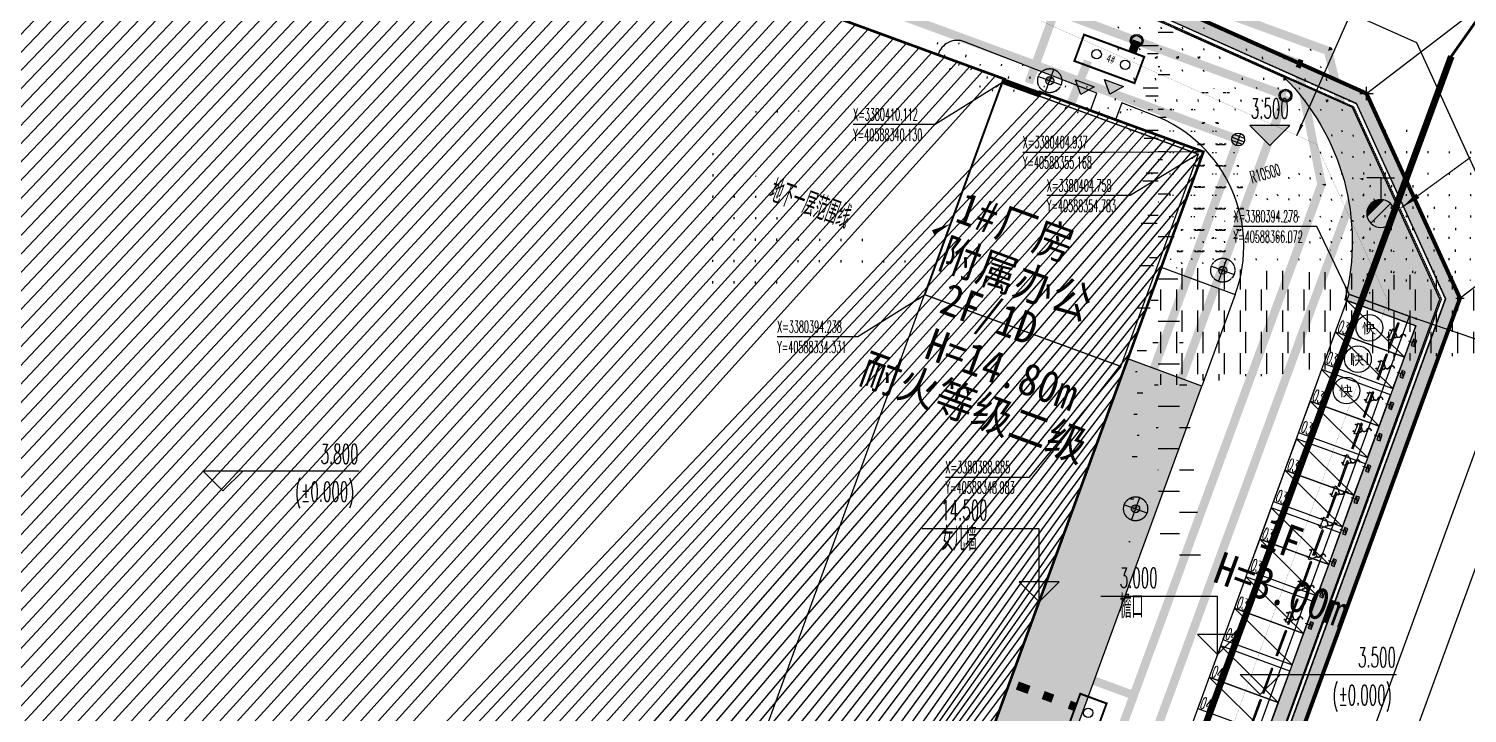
# Model space of a CAD drawing. Extents: x 40587128995 to 40589176181, y 3379422231 to 3381196839.
# Drawn here: x 40588267242 to 40588374915, y 3380362939 to 3380414141 of the extents above; entities that cross this region are included whole.
import ezdxf
from ezdxf.enums import TextEntityAlignment as Align

# ---------------------------------------------------------------- set-up
doc = ezdxf.new("R2010")
doc.units = 0
doc.header["$LTSCALE"] = 10
for name, pattern in [('CENTER', [50.800000000000004, 31.75, -6.35, 6.35, -6.35]), ('CONTINOUS', [0]), ('DASH', [0.35, 0.25, -0.1]), ('DOTE', [2.4200000000000004, 2, -0.2, 0.02, -0.2])]:
    doc.linetypes.add(name, pattern=pattern)
for name, color, linetype in [('0-HX', 1, 'Continuous'), ('A-AXIS-D', 1, 'Continuous'), ('A-AXIS-DOTE', 14, 'DOTE'), ('A-Car', 155, 'Continuous'), ('A-CURTAIN', 84, 'Continuous'), ('A-FIRE-TEXT', 61, 'Continuous'), ('A-HATCH-1', 252, 'Continuous'), ('A-LIN-V', 9, 'Continuous'), ('A-SFCE', 30, 'Continuous'), ('A-建筑提资施工单位', 211, 'Continuous'), ('AD-P-慢充', 1, 'Continuous'), ('AS-WALL', 40, 'Continuous'), ('EQUIP_消火栓', 7, 'Continuous'), ('Gps-ZF污水', 2, 'TG_W'), ('JT-路缘石线', 5, 'Continuous'), ('JT-道路红线', 7, 'Continuous'), ('PUB_TEXT', 7, 'Continuous'), ('WELL_污水', 2, 'Continuous'), ('WELL_雨水', 4, 'Continuous'), ('WIRE-照明', 1, 'Continuous'), ('建-引出', 3, 'Continuous'), ('建-文字', 7, 'Continuous'), ('建-标高', 3, 'Continuous'), ('建-箭头', 3, 'Continuous'), ('建筑物控制线', 7, 'Continuous'), ('总-坐标', 3, 'Continuous'), ('总-标高', 3, 'Continuous')]:
    doc.layers.add(name, color=color, linetype=linetype)
for name, color, linetype, lineweight in [('Gps-ZF消防', 1, 'TG_X', 60), ('Gps-ZF给水', 3, 'TG_J', 60), ('Gps-ZF雨水', 4, 'TG_Y', 60), ('弱电', 21, 'DASH', 60)]:
    doc.layers.add(name, color=color, linetype=linetype, lineweight=lineweight)
doc.styles.add('-宋体', font='', dxfattribs={"width": 0.75})
doc.styles.add('_TCH_DIM', font='SIMPLEX', dxfattribs={"width": 0.7, "bigfont": 'GBCBIG'})
doc.styles.add('A-STANDARD', font='SIMPLEX', dxfattribs={"width": 0.7, "bigfont": 'GBCBIG'})
doc.styles.add('note_txt', font='arial.ttf', dxfattribs={"width": 0.75})
doc.styles.add('TG_LINETYPE', font='SIMPLEX', dxfattribs={"width": 0.8, "height": 3, "bigfont": 'HZTXT'})
doc.styles.add('黑体', font='simhei.ttf', dxfattribs={"width": 0.9})
doc.styles.get('-宋体').set_extended_font_data('SimSun')
doc.linetypes.add('TG_J', pattern='A,2,-0.3,["J",TG_LINETYPE,S=0.1,R=0,X=-0.23,Y=-0.15],0', length=2.3)
doc.linetypes.add('TG_RD', pattern='A,2,-0.7,["RD",TG_LINETYPE,S=0.1,R=0,X=-0.6,Y=-0.15],0', length=2.7)
doc.linetypes.add('TG_W', pattern='A,2,-0.3,["W",TG_LINETYPE,S=0.1,R=0,X=-0.23,Y=-0.15],0', length=2.3)
doc.linetypes.add('TG_X', pattern='A,5,-0.3,["X",TG_LINETYPE,S=0.1,R=0,X=-0.23,Y=-0.15],0', length=5.3)
doc.linetypes.add('TG_Y', pattern='A,2,-0.3,["Y",TG_LINETYPE,S=0.1,R=0,X=-0.25,Y=-0.15],0', length=2.3)
pattern_1 = [(19.99999999999998, (440.107795715332, 194.2398300170898), (956.275963936384, 2050.740422578524), [240, -48, 64, -48, 240, -960]), (19.99999999999998, (348.5154342651367, 211.9834671020508), (956.275963936384, 2050.740422578524), [160, -120, 240, -120, 160, -800]), (19.99999999999998, (655.8504104614258, 1004.918022155762), (956.275963936384, 2050.740422578524), [200, -80, 200, -1120]), (19.99999999999998, (-205.3501281738281, 1032.003547668457), (956.275963936384, 2050.740422578524), [80, -160, 80, -1280]), (110, (-54.99931335449219, 1086.72677230835), (-2050.740422578524, 956.275963936384), [143.9999999999999, -1456]), (110, (724.3924865722656, 348.7915229797363), (-2050.740422578524, 956.275963936384), [159.9999999999999, -1440]), (110, (881.3766403198242, 1087.002857208252), (-2050.740422578524, 956.275963936384), [159.9999999999999, -1440]), (65.00000000000001, (925.3208694458008, 404.8966331481934), (-547.2322293314808, 1503.508193286057), [160, -2102.7416992]), (154.9999999999999, (534.4087371826172, 262.6162528991699), (-1503.508193286057, -547.2322293314808), [160, -2102.741699199999]), (83.43494882, (877.4794540405273, 395.9972076416016), (-547.2322292444445, 1503.508193285503), [160, -3417.7087632]), (95.96375653, (799.5678939819336, 376.1531410217285), (-547.2322291846804, 1503.508193052025), [159.9999999999999, -6436.969001599999]), (95.96375653, (956.5520477294922, 1114.364471435547), (-547.2322291846804, 1503.508193052025), [128, -6468.969001599999]), (95.96375653, (-24.92916107177734, 1097.671417236328), (-547.2322291846804, 1503.508193052025), [112, -6484.969001599998]), (124.03624347, (649.2170791625977, 321.4299125671387), (-547.2322292935037, 1503.508193012417), [160, -6436.9690016]), (124.03624347, (806.2012252807617, 1059.641246795654), (-547.2322292935037, 1503.508193012417), [128, -6468.9690016]), (124.03624347, (-85.06947326660156, 1075.782127380371), (-547.2322292935037, 1503.508193012417), [112, -6484.9690016]), (136.5650512, (576.7778244018555, 286.5507621765137), (-547.2322299226216, 1503.508193038666), [159.9999999999999, -3417.706876319999])]

# ---------------------------------------------------------------- blocks, each defined once
blk = doc.blocks.new('G$C475ACE7D')
h = blk.add_hatch(color=1)
h.dxf.hatch_style = 1
h.paths.add_polyline_path([(-1.746229827404022e-10, -749.9999999997672), (-878.0800781248836, 0), (1.164153218269348e-10, 749.9999999998836)])
at = {"color": 1}
blk.add_lwpolyline([(-1.746229827404022e-10, -749.9999999997672), (-878.0800781248836, 0), (1.164153218269348e-10, 749.9999999998836), (-1.746229827404022e-10, -749.9999999997672)], close=True, dxfattribs=at)
blk = doc.blocks.new('GGRrrrr')
at = {"layer": 'A-CURTAIN'}
h = blk.add_hatch(dxfattribs=at)
h.set_pattern_fill('草坪或沼泽', color=256, scale=400, angle=19.99999999999998)
h.set_pattern_definition(pattern_1)
h.paths.add_polyline_path([(1393117.320922852, 618300.9193000793), (1393292.936767578, 540880.4741477966), (1330517.002159119, 532866.5696678162), (1241737.975387573, 527102.5202484131), (1161598.890319824, 521245.7613601685), (1240382.850791931, 783371.5528144836), (1244595.073738098, 797109.7279624939), (1261185.678756714, 852563.1131820679), (1335771.367614746, 847453.3053207397), (1355485.375518799, 842594.5098495483), (1380777.422203064, 840861.7712898254), (1392639.610717773, 828900.035358429), (1392845.235137939, 738250.2696037292), (1391845.237701416, 738248.0012702942), (1391806.246421814, 755447.9559936523), (1391306.45426178, 755446.8222770691), (1391785.831069946, 764447.9511528015), (1391640.544288635, 828487.3259391785), (1380332.88168335, 839889.8824043274), (1355330.389472961, 841602.7838134766), (1335616.381584167, 846461.5792884827), (1261914.650527954, 851510.8278846741), (1245552.140869141, 796819.8416023254), (1241339.732727051, 783081.0626220703), (1162974.660324097, 522348.9729347229), (1241669.135520935, 528100.1562232971), (1330421.199440002, 533862.4550628662), (1392290.937599182, 541760.6755371094), (1392117.323532104, 618298.6509666443)])
h.paths.add_polyline_path([(1393076.15146637, 636450.5321846008), (1392076.154045105, 636448.2638511658), (1392062.989784241, 641998.404788971), (1391563.607894897, 641997.2195243835), (1392041.628883362, 650998.2749595642), (1391886.520614624, 720048.3890342712), (1392886.518035889, 720050.6573638916)])
h = blk.add_hatch(dxfattribs=at)
h.set_pattern_fill('草坪或沼泽', color=256, scale=400, angle=19.99999999999998)
h.set_pattern_definition([(19.99999999999998, (440.107795715332, 194.2398300170898), (956.2759639363836, 2050.740422578524), [240, -48, 64, -48, 240, -960]), (19.99999999999998, (348.5154342651367, 211.9834671020508), (956.2759639363836, 2050.740422578524), [160, -120, 240, -120, 160, -800]), (19.99999999999998, (655.8504104614258, 1004.918022155762), (956.2759639363836, 2050.740422578524), [200, -80, 200, -1120]), (19.99999999999998, (-205.3501281738281, 1032.003547668457), (956.2759639363836, 2050.740422578524), [80, -160, 80, -1280]), (110, (-54.99931335449219, 1086.72677230835), (-2050.740422578524, 956.2759639363836), [143.9999999999999, -1456]), (110, (724.3924865722656, 348.7915229797363), (-2050.740422578524, 956.2759639363836), [159.9999999999999, -1440]), (110, (881.3766403198242, 1087.002857208252), (-2050.740422578524, 956.2759639363836), [159.9999999999999, -1440]), (65.00000000000001, (925.3208694458008, 404.8966331481934), (-547.2322293314807, 1503.508193286057), [160, -2102.7416992]), (154.9999999999999, (534.4087371826172, 262.6162528991699), (-1503.508193286057, -547.2322293314807), [160, -2102.741699199999]), (83.43494882, (877.4794540405273, 395.9972076416016), (-547.2322292444445, 1503.508193285503), [160, -3417.7087632]), (95.96375653, (799.5678939819336, 376.1531410217285), (-547.2322291846804, 1503.508193052025), [159.9999999999999, -6436.969001599999]), (95.96375653, (956.5520477294922, 1114.364471435547), (-547.2322291846804, 1503.508193052025), [128, -6468.969001599999]), (95.96375653, (-24.92916107177734, 1097.671417236328), (-547.2322291846804, 1503.508193052025), [112, -6484.969001599998]), (124.03624347, (649.2170791625977, 321.4299125671387), (-547.2322292935037, 1503.508193012417), [160, -6436.9690016]), (124.03624347, (806.2012252807617, 1059.641246795654), (-547.2322292935037, 1503.508193012417), [128, -6468.9690016]), (124.03624347, (-85.06947326660156, 1075.782127380371), (-547.2322292935037, 1503.508193012417), [112, -6484.9690016]), (136.5650512, (576.7778244018555, 286.5507621765137), (-547.232229922622, 1503.508193038667), [159.9999999999999, -3417.706876319999])])
edge = h.paths.add_edge_path()
edge.add_line((1391002.783584595, 755446.1334381104), (1391033.862896324, 755969.2298610318))
edge.add_line((1391033.86289978, 755969.2298622131), (1391484.60933056, 764440.2374043328))
edge.add_line((1391484.609329224, 764440.2374038696), (1391240.917746339, 828322.242167785))
edge.add_line((1391240.917747498, 828322.2421684265), (1380155.065434195, 839501.1268444082))
edge.add_line((1380155.065429688, 839501.1268424988), (1355268.395031075, 841206.093397873))
edge.add_line((1355268.39503479, 841206.0933990479), (1335554.387081419, 846064.8888675765))
edge.add_line((1335554.387077332, 846064.8888664246), (1262206.239214119, 851089.9137592164))
edge.add_line((1262206.239219666, 851089.9137611389), (1173161.430034699, 554852.1791891612))
edge.add_line((1173161.430030823, 554852.1791877747), (1173522.489795612, 554879.6278408373))
edge.add_line((1173522.4897995, 554879.6278419495), (1259298.694751966, 840247.1814245735))
edge.add_line((1259298.694747925, 840247.1814231873), (1260664.251583645, 840250.287743258))
edge.add_line((1260664.251579285, 840250.2877464294), (1260650.720505403, 845748.0085758491))
edge.add_line((1260650.72051239, 845748.0085716248), (1335651.042472096, 845918.1516353745))
edge.add_line((1335651.042472839, 845918.151638031), (1335663.543034486, 840420.7167655955))
edge.add_line((1335663.543029785, 840420.7167663574), (1342663.498677632, 840436.620142065))
edge.add_line((1342663.498680115, 840436.6201400757), (1342656.698541388, 843434.4194341273))
edge.add_line((1342656.698539734, 843434.4194335938), (1345656.684828249, 843441.2245361431))
edge.add_line((1345656.684829712, 843441.2245368958), (1345663.514863657, 840443.5152480957))
edge.add_line((1345663.514862061, 840443.515247345), (1365660.002805453, 840488.87754378))
edge.add_line((1365660.002807617, 840488.8775444031), (1374552.106933233, 839873.2337869616))
edge.add_arc((1367357.655082703, 824128.4532546997), 17310.63983173795, 5.5802626876526915, 65.44234737564938, ccw=False)
edge.add_line((1384586.259040833, 825811.7408561707), (1385552.940604924, 825812.0992239242))
edge.add_line((1385552.940605164, 825812.0992240906), (1390246.63666195, 825822.7249858105))
edge.add_line((1390246.636665344, 825822.72498703), (1390404.911168448, 755445.2751032704))
edge.add_line((1390404.911170959, 755445.2751045227), (1391002.783589707, 755446.1334401162))
h = blk.add_hatch(dxfattribs=at)
h.set_pattern_fill('草坪或沼泽', color=256, scale=400, angle=19.99999999999998)
h.set_pattern_definition(pattern_1)
edge = h.paths.add_edge_path()
edge.add_line((1361831.757774353, 832530.1611289978), (1361828.607009888, 833919.1583023071))
edge.add_line((1361828.607040405, 833919.1582984924), (1351207.979728699, 834106.2698020935))
edge.add_arc((1351181.557189941, 832606.5025405884), 1499.999997267485, 88.99068202432258, 183.971656302854)
edge.add_line((1349685.159500122, 832502.6080665588), (1361831.757743835, 832530.1611213684))
h = blk.add_hatch(dxfattribs=at)
h.set_pattern_fill('草坪或沼泽', color=256, scale=400, angle=19.99999999999998)
h.set_pattern_definition(pattern_1)
edge = h.paths.add_edge_path()
edge.add_line((1370852.603523254, 823350.6001091003), (1376752.150489807, 823363.9824905396))
edge.add_arc((1366252.178779602, 823339.5955467224), 10499.99999670127, 0.1330733002680239, 88.9906820117028)
edge.add_line((1366437.136444092, 833837.9664039612), (1363828.692123413, 833883.9213142395))
edge.add_line((1363828.692054749, 833883.9213218689), (1363831.752601624, 832534.6978721619))
edge.add_line((1363831.752662659, 832534.6978645325), (1370831.734527588, 832550.5764541626))
edge.add_line((1370831.734535217, 832550.5764541626), (1370852.603538513, 823350.600101471))
h = blk.add_hatch(dxfattribs=at)
h.set_pattern_fill('草坪或沼泽', color=256, scale=400, angle=19.99999999999998)
h.set_pattern_definition(pattern_1)
h.paths.add_polyline_path([(1370944.47252655, 782850.7042922974), (1376844.01802063, 782864.0866737366), (1376768.709342957, 816064.0012626648), (1370869.162620544, 816050.6188774109)])
at = {"layer": 'A-HATCH-1'}
h = blk.add_hatch(dxfattribs=at)
h.set_pattern_fill('EARTH', color=256, scale=500, angle=20.20025663599732)
h.set_pattern_definition([(20.20025663599732, (-36923192569.82599, -17186863777.28931), (941.6876541343177, 2038.022782515202), [1587.5, -1587.5]), (20.20025663599732, (-36923192775.38886, -17186863218.59359), (941.6876541343177, 2038.022782515202), [1587.5, -1587.5]), (20.20025663599732, (-36923192980.95171, -17186862659.89788), (941.6876541343177, 2038.022782515202), [1587.5, -1587.5]), (110.2002566359973, (-36923192863.24071, -17186862405.14504), (-2038.022782515202, 941.6876541343177), [1587.5, -1587.5]), (110.2002566359973, (-36923192304.545, -17186862199.58221), (-2038.022782515202, 941.6876541343177), [1587.5, -1587.5]), (110.2002566359973, (-36923191745.8493, -17186861994.01936), (-2038.022782515202, 941.6876541343177), [1587.5, -1587.5])])
h.paths.add_polyline_path([(1370869.163841248, 816050.6188735962), (1370852.603500366, 823350.6000976562), (1376752.151802063, 823363.4130477905), (1376768.709320068, 816064.0012550354)])
at = {"layer": 'A-CURTAIN'}
blk.add_lwpolyline([(1161598.890319824, 521245.7613601685), (1240382.850791931, 783371.5528144836), (1244595.073738098, 797109.7279624939), (1261185.678756714, 852563.1131820679), (1335771.367614746, 847453.3053207397), (1355485.375518799, 842594.5098495483), (1380777.422203064, 840861.7712898254), (1392639.610717773, 828900.035358429), (1392845.235137939, 738250.2696037292), (1391845.237701416, 738248.0012702942), (1391806.246421814, 755447.9559936523), (1391306.45426178, 755446.8222770691), (1391785.831069946, 764447.9511528015), (1391640.544288635, 828487.3259391785), (1380332.88168335, 839889.8824043274), (1355330.389472961, 841602.7838134766), (1335616.381584167, 846461.5792884827), (1261914.650527954, 851510.8278846741), (1245552.140869141, 796819.8416023254), (1241339.732727051, 783081.0626220703), (1162974.660324097, 522348.9729347229)], dxfattribs=at)
blk.add_lwpolyline([(1365660.002807617, 840488.8775444031), (1374552.106933594, 839873.2337875366, -0.2673043221881901), (1384586.259040833, 825811.7408561707), (1385552.940605164, 825812.0992240906), (1390246.636665344, 825822.72498703), (1390404.911170959, 755445.2751045227), (1391002.783584595, 755446.1334381104), (1391033.86289978, 755969.2298622131), (1391484.609329224, 764440.2374038696), (1391240.917747498, 828322.2421684265), (1380155.065429688, 839501.1268424988), (1355268.39503479, 841206.0933990479)], format="xyb", dxfattribs=at)
for points in [[(1361831.757774353, 832530.1611289978), (1361828.607040405, 833919.1582984924), (1351207.979728699, 834106.2698020935, 0.4399114465953061), (1349685.159500122, 832502.6080665588)], [(1370852.603523254, 823350.6001091003), (1376752.150489807, 823363.9824867249, 0.4083856985669109), (1366437.136444092, 833837.9664039612), (1363828.692054749, 833883.9213218689), (1363831.752662659, 832534.6978645325), (1370831.734535217, 832550.5764541626)]]:
    blk.add_lwpolyline(points, format="xyb", close=True, dxfattribs=at)
blk.add_lwpolyline([(1370944.47252655, 782850.7042922974), (1376844.01802063, 782864.0866737366), (1376768.709342957, 816064.0012626648), (1370869.162620544, 816050.6188774109)], close=True, dxfattribs=at)
at = {"layer": 'A-HATCH-1'}
blk.add_lwpolyline([(1370869.163841248, 816050.6188735962), (1370852.603500366, 823350.6000976562), (1376752.151802063, 823363.4130477905), (1376768.709320068, 816064.0012550354)], close=True, dxfattribs=at)
blk = doc.blocks.new('建筑-停车位-2400x5300')
blk.add_lwpolyline([(-49.99999999813735, 199.9999999757856), (-50.00000090897083, -5299.999999886379), (2449.999999089167, -5299.999999826774), (2449.999999998137, 200.0000000335276)], close=True)
for points in [[(2449.999999998137, 200.0000000335276), (-50.00000090897083, -5299.999999886379)], [(199.9999990900978, -3953.625492763415), (2199.999999090098, -3953.625492763415)], [(199.9999990900978, -4053.625492763415), (199.9999990900978, -3953.625492763415)], [(199.9999990900978, -4053.625492763415), (2199.999999090098, -4053.625492763415)], [(2199.999999090098, -4053.625492763415), (2199.999999090098, -3953.625492763415)]]:
    blk.add_lwpolyline(points)
blk = doc.blocks.new('G$C29A62568')
at = {"layer": 'A-Car', "rotation": 69.79974337414957}
for p in [(40588364888.08628, 3380391400.523922, -3538.320014200602), (40588364024.83023, 3380389054.295223, -3538.320014200595), (40588362988.91579, 3380386238.823462, -3538.3199110172), (40588362125.67509, 3380383892.608548, -3538.319911017199), (40588361089.76972, 3380381077.133458, -3538.319807833801), (40588360226.51377, 3380378730.904765, -3538.319807833801), (40588359190.60838, 3380375915.429668, -3538.319704650399), (40588358327.35229, 3380373569.200977, -3538.319704650401), (40588357291.44699, 3380370753.725884, -3538.319601467003), (40588356428.19093, 3380368407.497196, -3538.319601467004), (40588355392.28556, 3380365592.022102, -3538.319498283605), (40588354529.02953, 3380363245.793411, -3538.319498283606)]:
    blk.add_blockref('建筑-停车位-2400x5300', p, dxfattribs=at)
blk = doc.blocks.new('gfctuc')
blk.add_lwpolyline([(2035210, 4060000), (2035210, 4059500), (2035460, 4059500), (2035460, 4060000)], close=True)
blk.add_lwpolyline([(2035210, 4060000), (2035460, 4059500)])
at = {"layer": 'A-FIRE-TEXT', "style": 'note_txt', "width": 0.75}
blk.add_text('充电桩', height=139.1772151898734, rotation=270, dxfattribs=at).set_placement((2035259.942341931, 4059972.67247209))
blk = doc.blocks.new('AD-P-B01-B04$0$AD-PMDT-B1F$0$sdftr')
at = {"color": 0}
for p, q in [((-63179.66820573807, -35533.68236541748), (-63179.66820430756, -35513.68236541748)), ((-63029.66820287704, -35498.68238067627), (-63164.66820287704, -35498.68236541748)), ((-62879.66819572449, -35398.68238830566), (-63029.66819524765, -35398.68238067627)), ((-63029.66819524765, -35398.68238067627), (-63029.66822576523, -35798.68238067627)), ((-62879.66819953918, -35450.44548034668), (-62879.66819572449, -35398.68238830566)), ((-63179.66820573807, -36063.68238830566), (-63179.66820430756, -36083.68238830566)), ((-63029.66820669174, -35548.68238067627), (-63164.66820669174, -35548.68236541748)), ((-63029.66820669174, -36048.68238067627), (-63164.66820669174, -36048.68238830566)), ((-63029.66820287704, -36098.68238067627), (-63164.66820287704, -36098.68238830566)), ((-63029.66819524765, -36198.68238067627), (-63029.66822576523, -35798.68238067627)), ((-62879.66819572449, -36198.68236541748), (-63029.66819524765, -36198.68238067627)), ((-62879.66819953918, -36146.91927337646), (-62879.66819572449, -36198.68236541748)), ((-62631.43132638931, -35698.68235015869), (-62554.6682343483, -35698.6823425293)), ((-62554.66821861267, -35898.6823425293), (-62631.43131160736, -35898.68235015869)), ((-62554.6682343483, -35698.6823425293), (-62554.66821861267, -35898.6823425293)), ((-61903.29194688797, -36025.89001464844), (-61922.4681019783, -36020.20890045166)), ((-61279.66822099686, -35798.68238067627), (-61567.85486793518, -35798.68238067627))]:
    blk.add_line(p, q, dxfattribs=at)
for centre, radius, start, end in [((-63164.66820573807, -35513.68236541748), 14.99999983901487, 89.9994481207151, 179.9994487804537), ((-62979.6682267189, -35798.68238067627), 362.3105625749882, 16.02198612476414, 73.97801164851737), ((-63164.66820573807, -35533.68236541748), 14.99999983901487, 179.999448780454, 270.0005518792849), ((-63164.66820573807, -36063.68238830566), 14.99999983901487, 89.9994481207151, 179.9994487804623), ((-63164.66820573807, -36083.68238830566), 14.99999983901487, 179.9994487804626, 270.0005518792849), ((-62979.6682267189, -35798.68237304688), 362.3105625749882, 286.0219884239605, 343.9780126323384), ((-62446.55021762848, -35969.03827667236), 211.7687965552811, 4.050402696118208, 120.7003111546453), ((-62446.55021762848, -35969.03827667236), 191.7687965552811, 4.615471466981901, 124.3185581620063), ((-62076.24815130234, -35974.6501159668), 180.3867392073174, 173.3008811960428, 343.4975827951577), ((-62076.24815130234, -35974.6501159668), 160.3867392073174, 172.6314133079396, 343.4975850111159)]:
    blk.add_arc(centre, radius, start, end, dxfattribs=at)
at = {"xscale": -1, "rotation": 179.884104689103}
blk.add_blockref('gfctuc', (-2088273.631606102, 4028059.740234375), dxfattribs=at)
blk = doc.blocks.new('G$CBCF8E9EB')
blk.add_circle((0, 0), 1.000000000144161)
at = {"layer": 'PUB_TEXT', "style": '黑体'}
blk.add_text('快', height=0.7499999999999999, rotation=91.13371696691001, dxfattribs=at).set_placement((0.03260009200312197, -0.04583548964001238), align=Align.MIDDLE)
blk = doc.blocks.new('55555555555555555555555555555')
at = {"layer": '建-文字', "style": 'A-STANDARD', "width": 0.4941176470588236}
for s, p in [('031', (40588365148.2493, 3380391514.578084)), ('032', (40588364290.35524, 3380389166.383505)), ('033', (40588363260.79687, 3380386348.600646)), ('034', (40588362402.85613, 3380384000.423148)), ('035', (40588361373.32904, 3380381182.609478)), ('036', (40588360515.38831, 3380378834.431922)), ('037', (40588359485.8613, 3380376016.618205)), ('038', (40588358627.9205, 3380373668.440727)), ('039', (40588357598.39341, 3380370850.627021)), ('040', (40588356740.45265, 3380368502.449514)), ('041', (40588355710.92558, 3380365684.635822)), ('042', (40588354852.98481, 3380363336.458309))]:
    blk.add_text(s, height=892.5, rotation=339.9297114345931, dxfattribs=at).set_placement(p)
blk = doc.blocks.new('G$C8544DC05')
at = {"layer": 'A-AXIS-DOTE'}
for points in [[(-5.21540641784668e-08, -1.949999995529652), (-7.450580596923828e-09, -1.049999989569187)], [(-0.4500000402331352, -1.499999985098839), (0.4499999657273293, -1.49999999627471)]]:
    blk.add_lwpolyline(points, dxfattribs=at)
at = {"layer": 'A-LIN-V', "linetype": 'DASH', "ltscale": 0.001}
blk.add_circle((-3.725290298461914e-08, -1.49999999627471), 0.4500000024073871, dxfattribs=at)
at = {"layer": 'A-LIN-V'}
blk.add_circle((-3.725290298461914e-08, -1.49999999627471), 0.1500000024073871, dxfattribs=at)
at = {"layer": '建-文字', "style": 'A-STANDARD', "width": 0.7}
blk.add_text('路灯', height=0.1762962962962963, dxfattribs=at).set_placement((-0.120827428996563, -1.579730201512575))
blk = doc.blocks.new('00总图-C')
at = {"layer": 'A-AXIS-DOTE'}
blk.add_hatch(color=256, dxfattribs=at).paths.add_polyline_path([(40588370007.00671, 3380400769.321828), (40588371336.55606, 3380401492.024196), (40588371100.7546, 3380401815.130481)], flags=17)
at = {"layer": 'A-HATCH-1'}
h = blk.add_hatch(dxfattribs=at)
h.set_pattern_fill('ANSI31', color=256, scale=600)
h.set_pattern_definition([(45, (0, 0), (-673.5192090801866, 673.5192090801866), [])])
h.paths.add_polyline_path([(40588309017.24251, 3380324808.789411), (40588308914.29071, 3380324527.007708), (40588204983.80682, 3380362499.063575), (40588211560.117, 3380380498.591922), (40588258364.53622, 3380440305.243856), (40588340280.27267, 3380410376.499106), (40588340177.32092, 3380410094.717414), (40588342807.28352, 3380409133.833927), (40588342910.23534, 3380409415.615627), (40588355167.73914, 3380404937.212323), (40588323801.75727, 3380319087.720896), (40588311578.57062, 3380323660.051459), (40588311647.2051, 3380323847.90593)])
at = {"layer": 'A-LIN-V'}
h = blk.add_hatch(dxfattribs=at)
h.set_pattern_fill('ANSI31', color=256, scale=300)
h.set_pattern_definition([(45, (0, 0), (-336.7596045400933, 336.7596045400933), [])])
h.paths.add_polyline_path([(40588347190.95534, 3380409330.416287), (40588346714.28822, 3380408025.766325), (40588348592.83292, 3380407339.420976), (40588349055.85069, 3380408606.712503), (40588347190.95534, 3380409330.416289)], is_closed=False)
at = {"layer": '建-引出'}
blk.add_hatch(color=256, dxfattribs=at).paths.add_polyline_path([(40588362171.63007, 3380406152.806691), (40588362643.8503, 3380406928.311761), (40588362424.16444, 3380407024.945705)], flags=17)
at = {"layer": '建-标高'}
blk.add_hatch(color=256, dxfattribs=at).paths.add_polyline_path([(40588360137.07174, 3380405406.955158), (40588361637.07174, 3380406906.955158), (40588358637.07174, 3380406906.955158)], flags=17)
at = {"layer": '总-坐标'}
for points in [[(40588340130.35717, 3380410111.87607), (40588339578.93399, 3380409862.211284), (40588339663.61203, 3380409726.455513)], [(40588355167.73915, 3380404937.212338), (40588354567.30912, 3380405013.918367), (40588354568.18719, 3380404853.920777)], [(40588354783.00562, 3380404758.382415), (40588354228.7579, 3380404515.05239), (40588354311.87486, 3380404378.335266)], [(40588334330.73906, 3380394238.173613), (40588333779.31588, 3380393988.508826), (40588333863.99392, 3380393852.753056)], [(40588366071.7697, 3380394277.914183), (40588365886.88137, 3380394854.296293), (40588365742.32321, 3380394785.71832)], [(40588370580.04798, 3380392630.769003), (40588371122.4316, 3380392362.031132), (40588371173.89537, 3380392513.528592)], [(40588348983.38748, 3380388884.679965), (40588348538.87318, 3380388473.818587), (40588348662.05133, 3380388371.705199)]]:
    blk.add_hatch(color=256, dxfattribs=at).paths.add_polyline_path(points, flags=17)
at = {"color": 1, "linetype": 'DASH', "ltscale": 3, "const_width": 300}
blk.add_lwpolyline([(40588374373.70446, 3380393980.898591), (40588367371.55781, 3380409302.927993), (40588344233.50639, 3380419662.492842), (40588327409.83178, 3380431029.725266), (40588259176.22743, 3380461579.853973), (40588224457.8989, 3380415266.100388), (40588215760.93867, 3380403827.430825), (40588051310.19777, 3380185028.900704), (40588128542.3989, 3380162853.200386), (40588213851.09889, 3380137607.100389), (40588275532.99889, 3380123451.400389)], close=True, dxfattribs=at)
at = {"layer": '0-HX', "linetype": 'CENTER', "ltscale": 0.2}
for p, q in [((40588374373.70558, 3380393980.898199), (40588367371.55893, 3380409302.927603)), ((40588275533, 3380123451.4), (40588374373.70558, 3380393980.898193))]:
    blk.add_line(p, q, dxfattribs=at)
blk.add_lwpolyline([(40588374373.70446, 3380393980.898591), (40588367371.55781, 3380409302.927993), (40588344233.50639, 3380419662.492842), (40588327409.83178, 3380431029.725266), (40588259176.22743, 3380461579.853973), (40588224457.8989, 3380415266.100388), (40588215760.93867, 3380403827.430825), (40588051310.19777, 3380185028.900704), (40588128542.3989, 3380162853.200386), (40588213851.09889, 3380137607.100389), (40588275532.99889, 3380123451.400389)], close=True, dxfattribs=at)
at = {"layer": 'A-AXIS-D'}
blk.add_lwpolyline([(40588361516.56295, 3380402964.636997, 0, 0, 0), (40588357938.8974, 3380401929.082717, 198, 0, 0), (40588357362.55515, 3380401762.260616, 0, 0, 0)], format="xyseb", dxfattribs=at)
at = {"layer": 'A-AXIS-DOTE'}
blk.add_line((40588370007.00671, 3380400769.321828), (40588375156.66564, 3380404527.518884), dxfattribs=at)
at = {"layer": 'A-SFCE', "linetype": 'DASH'}
for points in [[(40588297421.67845, 3380186275.2518), (40588274896.56686, 3380124623.454611), (40588214105.07052, 3380138574.811246), (40588128822.27942, 3380163813.243817), (40588052982.28779, 3380185589.19868), (40588216558.6606, 3380403224.398946), (40588225255.99951, 3380414663.566556), (40588259497.00459, 3380460340.577489), (40588326921.93321, 3380430152.515933), (40588343745.60792, 3380418785.283481), (40588361534.81735, 3380410820.547568), (40588366618.76474, 3380408544.319479), (40588373293.57961, 3380393938.554342), (40588351315.52277, 3380333784.059697), (40588347755.68797, 3380325498.369755)], [(40588297139.89675, 3380186378.203611), (40588274705.63725, 3380124975.070877), (40588214181.26199, 3380138865.124507), (40588128906.24356, 3380164101.256846), (40588053483.91479, 3380185757.288075), (40588216797.97619, 3380403043.488082), (40588225495.42977, 3380414482.806521), (40588259593.23772, 3380459968.794543), (40588326775.56367, 3380429889.353124), (40588343599.23837, 3380418522.120672), (40588361412.22539, 3380410546.738856), (40588366392.92683, 3380408316.736924), (40588372969.54214, 3380393925.851067), (40588351036.59865, 3380333894.832758), (40588347480.05086, 3380325616.793515)]]:
    blk.add_lwpolyline(points, dxfattribs=at)
at = {"layer": 'AS-WALL', "color": 20, "true_color": 0xf72408}
for points, const_width in [([(40588309017.24251, 3380324808.789411), (40588308914.29071, 3380324527.007708), (40588204983.80682, 3380362499.063575), (40588211560.117, 3380380498.591922), (40588258364.53622, 3380440305.243856), (40588340280.27267, 3380410376.499106), (40588340177.32092, 3380410094.717414), (40588342807.28352, 3380409133.833927), (40588342910.23534, 3380409415.615627), (40588355167.73914, 3380404937.212323), (40588323801.75727, 3380319087.720896), (40588311578.57062, 3380323660.051459), (40588311647.2051, 3380323847.90593)], 200.0000000000001), ([(40588342837.82843, 3380330687.631072), (40588347346.28707, 3380329040.930484), (40588370580.04798, 3380392630.769003), (40588366071.53856, 3380394277.998633)], 100)]:
    blk.add_lwpolyline(points, close=True, dxfattribs=dict(at, const_width=const_width))
at = {"layer": 'AS-WALL'}
blk.add_lwpolyline([(40588340186.34547, 3380410410.816366), (40588309194.42171, 3380325585.131804)], dxfattribs=at)
at = {"layer": 'AS-WALL', "color": 20, "linetype": 'DASH', "ltscale": 5, "true_color": 0xf72408, "const_width": 100}
blk.add_lwpolyline([(40588340130.35719, 3380410111.876067), (40588354783.00562, 3380404758.382419), (40588348983.3875, 3380388884.679962), (40588334330.73907, 3380394238.173609)], close=True, dxfattribs=at)
at = {"layer": 'JT-路缘石线', "ltscale": 10}
blk.add_line((40588383476.79335, 3380395583.062088), (40588353525.09521, 3380313604.501588), dxfattribs=at)
at = {"layer": 'JT-道路红线'}
blk.add_lwpolyline([(40588279663.92742, 3380120186.559477), (40588379774.60181, 3380394192.024467), (40588371135.52426, 3380413095.970189), (40588346673, 3380424048.539261), (40588329849.32545, 3380435415.771638), (40588230874.09999, 3380479729.8), (40588213435.8, 3380475126.9)], dxfattribs=at)
at = {"layer": '建-引出'}
blk.add_line((40588362171.63007, 3380406152.806691), (40588367072.99922, 3380417295.491004), dxfattribs=at)
at = {"layer": '建-标高'}
for p, q in [((40588360137.07174, 3380405406.955158), (40588358637.07174, 3380406906.955158)), ((40588361637.07174, 3380406906.955158), (40588358637.07174, 3380406906.955158)), ((40588360137.07174, 3380405406.955158), (40588361637.07174, 3380406906.955158)), ((40588342867.34693, 3380376724.711568), (40588334125.1427, 3380376724.711568)), ((40588342867.34693, 3380371270.725507), (40588342867.34693, 3380376724.711568)), ((40588342867.34693, 3380371270.725507), (40588341367.34693, 3380372770.725507)), ((40588344367.34693, 3380372770.725507), (40588341367.34693, 3380372770.725507)), ((40588342867.34693, 3380371270.725507), (40588344367.34693, 3380372770.725507)), ((40588356222.25495, 3380371677.081203), (40588347480.05072, 3380371677.081203)), ((40588356222.25495, 3380367320.55537), (40588356222.25495, 3380371677.081203)), ((40588356222.25495, 3380367320.55537), (40588354722.25495, 3380368820.55537)), ((40588357722.25495, 3380368820.55537), (40588354722.25495, 3380368820.55537)), ((40588356222.25495, 3380367320.55537), (40588357722.25495, 3380368820.55537))]:
    blk.add_line(p, q, dxfattribs=at)
at = {"layer": '建-箭头'}
blk.add_lwpolyline([(40588322331.93138, 3380400810.972825, 0, 0, 0), (40588331765.53009, 3380397299.519311, 0, 0, 0), (40588336277.02287, 3380399565.201921, 0, 400.0000000000001, 0), (40588334936.56507, 3380398892.020763, 0, 0, 0)], format="xyseb", dxfattribs=at)
at = {"layer": '建筑物控制线', "color": 6, "linetype": 'CENTER', "ltscale": 0.2, "const_width": 10}
blk.add_lwpolyline([(40588368973.08014, 3380393769.17734), (40588363607.59248, 3380405509.885407), (40588341794.0139, 3380415276.44603), (40588324970.33929, 3380426643.678454), (40588260780.11314, 3380455383.471544), (40588228448.40328, 3380412253.433139), (40588219749.53176, 3380400812.249756), (40588059670.64772, 3380187830.390625), (40588129941.80135, 3380167653.417532), (40588215120.95673, 3380142445.654731), (40588272350.83876, 3380129311.671485)], close=True, dxfattribs=at)
at = {"layer": '总-坐标', "color": 6}
for p, q in [((40588367371.55894, 3380409302.925522), (40588377480, 3380417040)), ((40588366871.55894, 3380409302.925522), (40588367871.55894, 3380409302.925522)), ((40588367371.55894, 3380408802.925522), (40588367371.55894, 3380409802.925522)), ((40588374373.70351, 3380393980.898591), (40588384482.14458, 3380401717.973068)), ((40588374373.70351, 3380393680.898591), (40588374373.70351, 3380394280.898591)), ((40588374073.70351, 3380393980.898591), (40588374673.70351, 3380393980.898591))]:
    blk.add_line(p, q, dxfattribs=at)
at = {"layer": '总-坐标'}
for p, q in [((40588340130.35717, 3380410111.87607), (40588335092.32454, 3380406969.389102)), ((40588335092.32454, 3380406969.389102), (40588328947.72454, 3380406969.389102)), ((40588347794.58047, 3380404896.748254), (40588341649.98047, 3380404896.748254)), ((40588355167.73915, 3380404937.212338), (40588347794.58047, 3380404896.748254)), ((40588354783.00562, 3380404758.382415), (40588349688.84846, 3380401661.39788)), ((40588349688.84846, 3380401661.39788), (40588343451.84846, 3380401661.39788)), ((40588363665.83717, 3380399349.472344), (40588357428.83717, 3380399349.472344)), ((40588366071.7697, 3380394277.914183), (40588363665.83717, 3380399349.472344)), ((40588334330.73906, 3380394238.173613), (40588329292.70643, 3380391095.686644)), ((40588370580.04798, 3380392630.769003), (40588377299.51191, 3380390348.1635)), ((40588329292.70643, 3380391095.686644), (40588323263.60643, 3380391095.686644)), ((40588348983.38748, 3380388884.679965), (40588342101.25583, 3380380582.847636)), ((40588342101.25583, 3380380582.847636), (40588335864.25583, 3380380582.847636))]:
    blk.add_line(p, q, dxfattribs=at)
at = {"layer": '总-标高'}
for p, q in [((40588281778.68631, 3380379565.483016), (40588280278.68631, 3380381065.483016)), ((40588280278.68631, 3380381065.483016), (40588291978.68631, 3380381065.483016)), ((40588281778.68631, 3380379565.483016), (40588283278.68631, 3380381065.483016)), ((40588359428.25659, 3380364347.311614), (40588357928.25659, 3380365847.311614)), ((40588357928.25659, 3380365847.311614), (40588369628.25659, 3380365847.311614)), ((40588359428.25659, 3380364347.311614), (40588360928.25659, 3380365847.311614))]:
    blk.add_line(p, q, dxfattribs=at)
for name, p, rotation in [('GGRrrrr', (40586781172.12674, 3380096947.084455), 339.7997433640027), ('G$C475ACE7D', (40588348475.86778, 3380410082.070349), 69.79974332532784)]:
    blk.add_blockref(name, p, dxfattribs=dict(rotation=rotation))
at = {"extrusion": (-7.059998132795915e-08, -1.939148066761998e-07, 0.9999999999999787), "rotation": 0.1297468477867362}
blk.add_blockref('G$C29A62568', (7759349.455236048, -91903963.36278875, 17.27372936161518), dxfattribs=at)
at = {"layer": 'A-LIN-V'}
blk.add_blockref('55555555555555555555555555555', (0, 0), dxfattribs=at)
at = {"layer": 'A-LIN-V', "xscale": 2000, "yscale": 2000, "zscale": 2000, "rotation": 339.9297142500761}
for p in [(40588344692.12852, 3380413076.409364), (40588357644.73617, 3380398895.282992), (40588351124.45549, 3380381049.108615)]:
    blk.add_blockref('G$C8544DC05', p, dxfattribs=at)
at = {"layer": 'AD-P-慢充', "xscale": 1000, "yscale": 1000, "zscale": 1000, "rotation": 270.1158952512793}
for p in [(40588367591.11485, 3380391772.278433, 3538.319756644586), (40588366733.17413, 3380389424.100889, 3538.319756644586), (40588365875.23338, 3380387075.923368, 3538.319756644586)]:
    blk.add_blockref('G$CBCF8E9EB', p, dxfattribs=at)
at = {"layer": 'AD-P-慢充', "xscale": -1, "rotation": 159.8138140182121}
for p in [(40588415976.05431, 3380335935.990011, 3538.319756644586), (40588415118.11356, 3380333587.81249, 3538.319756644586), (40588414260.17908, 3380331239.652082, 3538.319756644586), (40588413402.23834, 3380328891.474585, 3538.319756644586), (40588412544.29761, 3380326543.297064, 3538.319756644586), (40588411686.35688, 3380324195.119535, 3538.319756644586), (40588410828.41614, 3380321846.942007, 3538.319756644586), (40588409970.47543, 3380319498.764471, 3538.318208893611), (40588409112.5347, 3380317150.586943, 3538.318208893611), (40588408254.59396, 3380314802.409414, 3538.318208893611)]:
    blk.add_blockref('AD-P-B01-B04$0$AD-PMDT-B1F$0$sdftr', p, dxfattribs=at)
at = {"layer": 'A-AXIS-D', "color": 7, "style": '_TCH_DIM', "width": 0.4941176470588236}
blk.add_text('R10500', height=892.5, rotation=16.14307171926608, dxfattribs=at).set_placement((40588358823.47981, 3380402579.42181))
at = {"layer": '建-文字', "style": '黑体', "width": 0.9}
for s, p in [('1#', (40588336479.44045, 3380399742.641068)), ('厂房', (40588339405.13268, 3380398673.709752)), ('附属办公', (40588335186.5117, 3380396353.410385)), ('2F/1D', (40588335287.4942, 3380392944.709606)), ('H=14.80m', (40588334162.57094, 3380389550.714393)), ('耐火等级二级', (40588329272.55833, 3380387717.961049)), ('1F', (40588359252.415, 3380375427.832143)), ('H=3.00m', (40588355772.57946, 3380372814.404897))]:
    blk.add_text(s, height=2406.437768240343, rotation=339.9297114345931, dxfattribs=at).set_placement(p)
at = {"layer": '建-标高', "color": 7, "style": 'A-STANDARD'}
for s, height, width, p in [('3.500', 1487.5, 0.4941176470588236, (40588358717.07174, 3380407431.955158)), ('14.500', 1487.5, 0.4941176470588236, (40588335547.62611, 3380377384.365549)), ('女儿墙', 1762.962962962963, 0.7, (40588335547.62611, 3380375109.365549)), ('3.000', 1487.5, 0.4941176470588236, (40588348902.53413, 3380372317.29074)), ('檐口', 1762.962962962963, 0.7, (40588348902.53413, 3380370042.29074))]:
    blk.add_text(s, height=height, dxfattribs=dict(at, width=width)).set_placement(p)
at = {"layer": '建-箭头', "color": 7, "style": 'A-STANDARD', "width": 0.7}
blk.add_text('地下一层范围线', height=1762.962962962963, rotation=339.5833034089329, dxfattribs=at).set_placement((40588322515.07509, 3380401302.992512))
at = {"layer": '总-坐标', "color": 7, "style": 'A-STANDARD', "width": 0.4941176470588236}
for s, p in [('X=3380410.112', (40588328947.72464, 3380407284.389102)), ('Y=40588340.130', (40588328947.72464, 3380405761.889102)), ('X=3380404.937', (40588341649.98057, 3380405211.748254)), ('Y=40588355.168', (40588341649.98057, 3380403689.248254)), ('X=3380404.758', (40588343451.84856, 3380401976.39788)), ('Y=40588354.783', (40588343451.84856, 3380400453.89788)), ('X=3380394.278', (40588357428.83727, 3380399664.472344)), ('Y=40588366.072', (40588357428.83727, 3380398141.972344)), ('X=3380394.238', (40588323263.60653, 3380391410.686644)), ('Y=40588334.331', (40588323263.60653, 3380389888.186644)), ('X=3380388.885', (40588335864.25593, 3380380897.847636)), ('Y=40588348.983', (40588335864.25593, 3380379375.347636))]:
    blk.add_text(s, height=892.5, dxfattribs=at).set_placement(p)
at = {"layer": '总-标高', "color": 7, "style": 'A-STANDARD', "width": 0.4941176470588236}
for s, p in [('3.800', (40588289088.68631, 3380381590.483016)), ('(%%P0.000)', (40588287183.68631, 3380378769.649683)), ('3.500', (40588366738.25659, 3380366372.311614)), ('(%%P0.000)', (40588364833.25659, 3380363551.478281))]:
    blk.add_text(s, height=1487.5, dxfattribs=at).set_placement(p)
blk = doc.blocks.new('4#')
at = {"layer": 'Gps-ZF污水', "linetype": 'CONTINOUS', "const_width": 150}
blk.add_lwpolyline([(-20410.67418328507, 40023.72065235346), (-15610.67418328507, 40023.72065235346), (-15610.67418328507, 42123.72065235346), (-20410.67418328507, 42123.72065235346), (-20410.67418328507, 40023.72065235346)], dxfattribs=at)
at = {"layer": 'Gps-ZF污水', "linetype": 'CONTINOUS'}
for centre in [(-19022.24615546686, 41073.72065235346), (-16747.30680703113, 41073.72065235346)]:
    blk.add_ellipse(centre, major_axis=(352.6904729727191, -8.790351341670155), ratio=0.9999999999902313, start_param=3.166511194156282, end_param=9.449696501335868, dxfattribs=at)
at = {"layer": 'Gps-ZF污水', "linetype": 'CONTINOUS', "style": '-宋体', "width": 0.75}
blk.add_text('4#', height=607.5949367088607, dxfattribs=at).set_placement((-18212.9253522713, 40803.8970709756))
blk = doc.blocks.new('$TwtSys$00000385')
for p, q in [((-7.275957614183426e-12, 331.4491123446078), (-130.0000000000073, 331.4491123446078)), ((-7.275957614183426e-12, 331.4491123446078), (-7.275957614183426e-12, 130.7612679812282)), ((-7.275957614183426e-12, 331.4491123446078), (129.9999999999927, 331.4491123446078)), ((92.46217930607963, 92.46217930608145), (-92.46217930607963, -92.46217930608145))]:
    blk.add_line(p, q)
for start, end in [(134.9999999999263, 314.9999999999263), (314.9999999999263, 134.9999999999263)]:
    blk.add_arc((-7.275957614183426e-12, -7.275957614183426e-12), 130.761267981236, start, end)
at = {"color": 0}
for points in [[(-33.90529490958579, 126.5362832450082), (-126.5362832450264, 33.90529490956942), (33.90529490821791, 126.5362832436604), (-126.5362832436804, -33.90529490823246)], [(-92.63098833544791, 92.63098833542972), (-92.63098833544791, 92.63098833542972), (-33.90529490958579, 126.5362832450082), (-126.5362832450264, 33.90529490956942)], [(33.90529490821791, 126.5362832436604), (-126.5362832436804, -33.90529490823246), (92.63098833542608, 92.63098833542972), (-92.63098833544791, -92.63098833544427)]]:
    blk.add_solid(points, dxfattribs=at)
blk = doc.blocks.new('$TWTSYS$00000376')
for radius in [0.5, 0.4]:
    blk.add_circle((0, 0, 1e-08), radius)
blk = doc.blocks.new('$TWTSYS$00000375')
for p, q in [((-0.5, 0, 1e-08), (0.5, 0, 1e-08)), ((0.4330127018911298, 0.25, 1e-08), (-0.4330127018911298, 0.25, 1e-08)), ((0, 0.5, 1e-08), (0, -0.5, 1e-08)), ((0.4330127018911298, -0.25, 1e-08), (-0.4330127018911298, -0.25, 1e-08))]:
    blk.add_line(p, q)
blk.add_circle((0, 0, 1e-08), 0.5)

msp = doc.modelspace()

# ---------------------------------------------------------------- hatches: boundary and pattern name
at = {"layer": 'Gps-ZF消防'}
for points in [[(40588364493.99483, 3380412492.226542), (40588364603.8101, 3380412792.793685), (40588364764.53908, 3380412734.069715)], [(40588364493.99483, 3380412492.226542), (40588364804.94574, 3380412567.787986), (40588364764.53908, 3380412734.069715)], [(40588366820.53677, 3380402918.027596), (40588367131.48769, 3380402993.589043), (40588367154.48697, 3380402898.942255)], [(40588366820.53677, 3380402918.027596), (40588367120.85447, 3380402807.531978), (40588367154.48697, 3380402898.942255)]]:
    msp.add_hatch(color=256, dxfattribs=at).paths.add_polyline_path(points)
at = {"layer": 'Gps-ZF给水'}
for points in [[(40588364009.49998, 3380402495.057433), (40588364323.26837, 3380402557.901643), (40588364341.00507, 3380402469.345892)], [(40588364009.49998, 3380402495.057433), (40588364309.82585, 3380402384.584053), (40588364341.00507, 3380402469.345892)]]:
    msp.add_hatch(color=256, dxfattribs=at).paths.add_polyline_path(points)

# ---------------------------------------------------------------- linework, layer by layer
at = {"layer": 'Gps-ZF污水', "ltscale": 0.8, "const_width": 640}
for points in [[(40588259485.84713, 3380446608.988917), (40588350168.30388, 3380413243.880144)], [(40588343559.88308, 3380360885.218552), (40588361315.35376, 3380409142.507681)]]:
    msp.add_lwpolyline(points, dxfattribs=at)
at = {"layer": 'Gps-ZF污水', "ltscale": 8, "const_width": 640}
for points in [[(40588349847.62801, 3380412372.320685), (40588350168.30388, 3380413243.880145)], [(40588350168.30388, 3380413243.880144), (40588361315.35376, 3380409142.50768)], [(40588345237.78814, 3380408504.912227), (40588346522.19692, 3380411737.66327)], [(40588341237.40092, 3380365008.225128), (40588342115.96861, 3380364684.970687)], [(40588343174.92545, 3380364295.345047), (40588343897.00283, 3380364029.668635)], [(40588345124.97066, 3380363577.858202), (40588345630.86113, 3380363391.72418)]]:
    msp.add_lwpolyline(points, dxfattribs=at)
at = {"layer": 'Gps-ZF消防', "ltscale": 0.8, "const_width": 640}
for points in [[(40588265716.74125, 3380448581.501827), (40588364493.99483, 3380412492.226542)], [(40588364493.99483, 3380412492.226539), (40588366820.53677, 3380402918.027596)], [(40588366174.24068, 3380401161.449775), (40588366820.53677, 3380402918.027596)], [(40588330019.77922, 3380302896.697692), (40588366174.24068, 3380401161.449775)], [(40588366174.24068, 3380401161.449775), (40588367455.60946, 3380400689.996924)]]:
    msp.add_lwpolyline(points, dxfattribs=at)
at = {"layer": 'Gps-ZF给水', "ltscale": 0.64, "const_width": 640}
for points in [[(40588342095.26601, 3380410078.023551), (40588344964.80338, 3380417932.019571)], [(40588344964.80338, 3380417932.019572), (40588362186.76625, 3380411595.597218)], [(40588362186.76625, 3380411595.597218), (40588362546.47159, 3380411463.251972)], [(40588362186.76625, 3380411595.597218), (40588364009.49998, 3380402495.057433)], [(40588349951.45692, 3380364277.759447), (40588364009.49998, 3380402495.057433)], [(40588342039.46659, 3380367188.145751), (40588349951.45692, 3380364277.759446)], [(40588322211.41869, 3380288865.463209), (40588349951.45692, 3380364277.759447)]]:
    msp.add_lwpolyline(points, dxfattribs=at)
at = {"layer": 'Gps-ZF雨水', "ltscale": 0.8, "const_width": 640}
for points in [[(40588263471.19283, 3380440504.468273), (40588357773.95927, 3380405858.824548)], [(40588325036.50808, 3380316882.267676), (40588357773.95927, 3380405858.824547)]]:
    msp.add_lwpolyline(points, dxfattribs=at)
at = {"layer": 'WIRE-照明', "color": 21, "linetype": 'TG_RD', "ltscale": 5, "const_width": 500}
msp.add_lwpolyline([(40588283961.95045, 3380168126.561107), (40588373719.98886, 3380412078.393995)], dxfattribs=at)
at = {"layer": '弱电', "linetype": 'Continuous'}
msp.add_line((40588373719.98886, 3380412078.393996), (40588379152.72892, 3380419802.493781), dxfattribs=at)

# ---------------------------------------------------------------- block references
at = {"rotation": 69.79974332532784}
msp.add_blockref('G$C475ACE7D', (40588346285.85661, 3380410052.070651), dxfattribs=at)
at = {"layer": 'A-建筑提资施工单位'}
msp.add_blockref('00总图-C', (0, 0), dxfattribs=at)
at = {"layer": 'EQUIP_消火栓', "xscale": 8, "yscale": 8, "zscale": 8}
msp.add_blockref('$TwtSys$00000385', (40588368437.35752, 3380400328.783247), dxfattribs=at)
at = {"layer": 'Gps-ZF污水'}
for p, rotation in [((40588350843.93852, 3380367121.244734), 339.7997433645539), ((40588390874.88885, 3380364500.218832, 348.4196749064746), 69.79974349305371)]:
    msp.add_blockref('4#', p, dxfattribs=dict(at, rotation=rotation))
at = {"layer": 'WELL_污水', "xscale": 960, "yscale": 960, "zscale": 960, "rotation": 339.7997433390076}
for p in [(40588350168.30384, 3380413243.880043), (40588361315.35376, 3380409142.507683)]:
    msp.add_blockref('$TWTSYS$00000376', p, dxfattribs=at)
at = {"layer": 'WELL_雨水', "xscale": 960, "yscale": 960, "zscale": 960, "rotation": 339.79974336667}
msp.add_blockref('$TWTSYS$00000375', (40588357773.95927, 3380405858.824545), dxfattribs=at)

doc.saveas('drawing.dxf')
